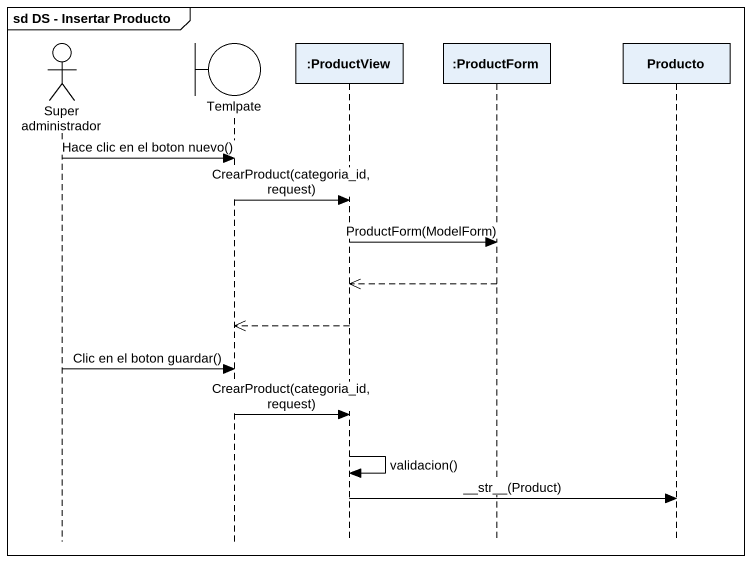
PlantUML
@startuml
mainframe sd DS - Insertar Producto
hide footbox
actor "Super administrador" as Super_administrador
boundary Temlpate
participant ":ProductView" as ProductView
participant ":ProductForm" as ProductForm
participant Producto

Super_administrador -> Temlpate : Hace clic en el boton nuevo()
Temlpate -> ProductView : CrearProduct(categoria_id, request)
ProductView -> ProductForm : ProductForm(ModelForm)
ProductForm -->> ProductView
ProductView -->> Temlpate
Super_administrador -> Temlpate : Clic en el boton guardar()
Temlpate -> ProductView : CrearProduct(categoria_id, request)
ProductView -> ProductView : validacion()
ProductView -> Producto : ~__str~__(Product)
@enduml
